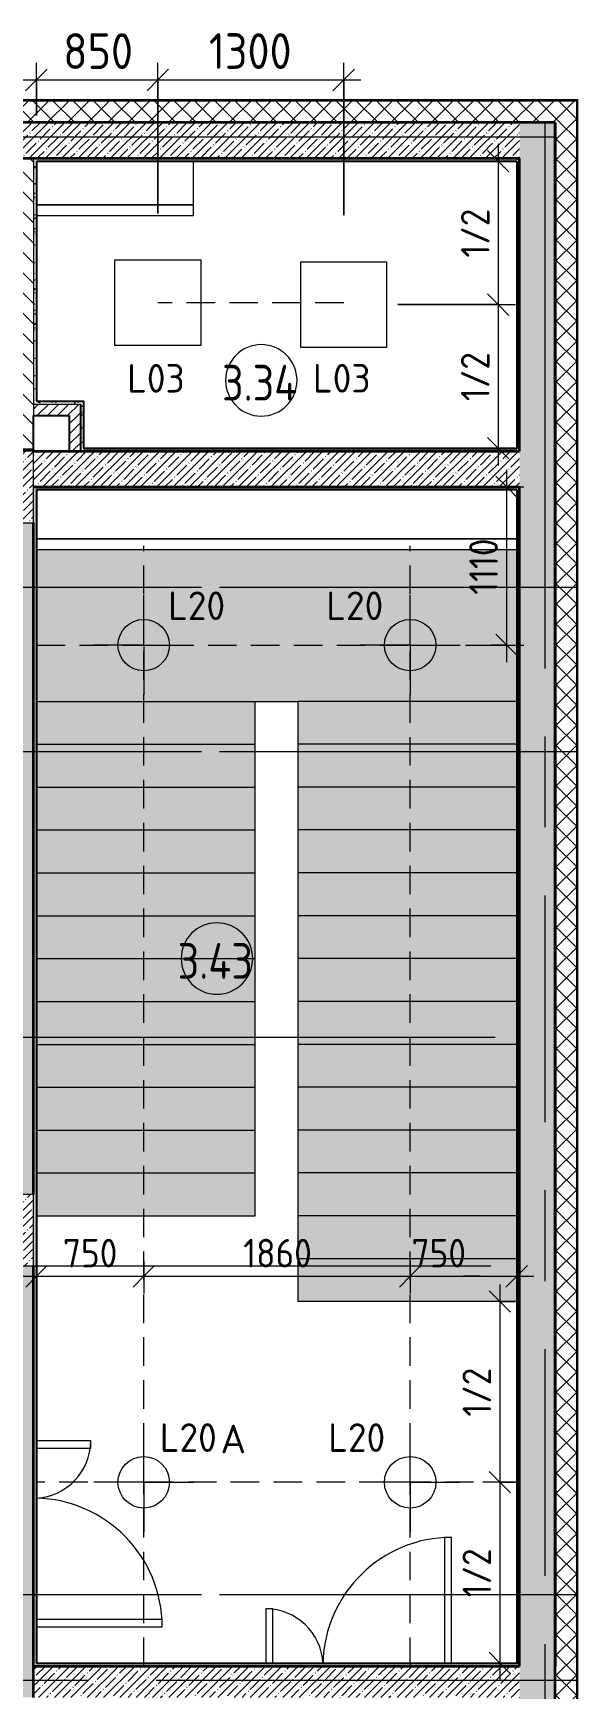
# Model space of a CAD drawing. Header units: millimetres. Extents: x 81682 to 274809, y -8553 to 29000.
# Drawn here: x 121427 to 125238, y 10440 to 22026 of the extents above; entities that cross this region are included whole.
import ezdxf

# ---------------------------------------------------------------- set-up
doc = ezdxf.new("R2010")
doc.units = ezdxf.units.MM
doc.linetypes.add('ADSK_Штрих_ш2 п1', pattern=[300, 200, -100])
doc.linetypes.add('Осевая', pattern=[3175, 635, -476.25, 1587.5, -476.25])
for name, color, linetype, lineweight in [('A-ANNO-DIMS', 7, 'Continuous', 9), ('A-ANNO-DIMS-100', 7, 'Continuous', 9), ('A-AREA-IDEN', 7, 'Continuous', 9), ('A-DETL-1', 7, 'ADSK_Штрих_ш2 п1', 9), ('A-DOOR', 7, 'Continuous', 9), ('A-DOOR-1', 7, 'Continuous', 13), ('A-WALL', 7, 'Continuous', 9), ('E-LITE-EQPM-IDEN', 7, 'Continuous', 9), ('I-WALL', 7, 'Continuous', 9), ('S-COLS', 7, 'Continuous', 9), ('S-STRS-2', 7, 'Continuous', 9), ('Оси', 7, 'Continuous', 9), ('Оси-2', 7, 'Осевая', 9)]:
    doc.layers.add(name, color=color, linetype=linetype, lineweight=lineweight)
for name, color, linetype, lineweight, true_color in [('A-ANNO-NOTE', 1, 'Continuous', 9, 0xff0000), ('A-WALL-2', 254, 'Continuous', 25, 0xbebebe), ('A-WALL-3', 254, 'Continuous', 35, 0xbebebe), ('A-WALL-5', 254, 'Continuous', 13, 0xbebebe), ('A-WALL-6', 7, 'Continuous', 25, 0x3c3c3c), ('A-WALL-FNSH-1', 254, 'Continuous', 9, 0xbebebe), ('A-WALL-FNSH-2', 254, 'Continuous', 13, 0xbebebe), ('A-WALL-FNSH-3', 7, 'Continuous', 13, 0x3c3c3c), ('G-ANNO-TEXT-1', 1, 'Continuous', 9, 0xff0000)]:
    doc.layers.add(name, color=color, linetype=linetype, lineweight=lineweight, true_color=true_color)
doc.layers.add('S-STRS-1', color=7, linetype='Continuous', lineweight=13, transparency=1)
doc.styles.add('GOST Common', font='GOST_Common.ttf', dxfattribs={"height": 200})
doc.styles.add('GOST Common_1', font='GOST_Common.ttf', dxfattribs={"width": 0.9, "height": 250})
doc.styles.add('ISOCPEUR_1', font='isocpeur.ttf', dxfattribs={"width": 0.9, "height": 250})
doc.styles.add('ISOCPEUR_2', font='isocpeur.ttf', dxfattribs={"height": 200})
doc.styles.add('ISOCPEUR_3', font='isocpeur.ttf', dxfattribs={"width": 0.9, "height": 200})
doc.dimstyles.new('ISO-2_0_0_9К_Средний_округл2', dxfattribs={"dimscale": 304.8, "dimtxt": 199.196235, "dimasz": 0.492126, "dimexe": 0.393701, "dimexo": 0, "dimgap": 0, "dimtad": 1, "dimdec": 0, "dimrnd": 10, "dimzin": 0, "dimdsep": 46, "dimtxsty": 'ISOCPEUR_3', "dimblk1": 'OBLIQUE', "dimblk2": 'OBLIQUE', "dimsah": 1, "dimcen": 0.09, "dimdle": 0.393701, "dimazin": 0, "dimtfac": 1, "dimtdec": 4, "dimtix": 1, "dimtmove": 0, "dimatfit": 3, "dimfxl": 1, "dimtvp": 1, "dimtolj": 1, "dimtzin": 0, "dimarcsym": 2})
doc.dimstyles.new('ISO-2_0_0_9К_Средний_округл2_1', dxfattribs={"dimscale": 304.8, "dimtxt": 199.196235, "dimasz": 0.492126, "dimexe": 0.393701, "dimexo": 0, "dimgap": 0, "dimtad": 1, "dimdec": 0, "dimrnd": 10, "dimzin": 0, "dimdsep": 46, "dimtxsty": 'ISOCPEUR_3', "dimblk1": 'OBLIQUE', "dimblk2": 'OBLIQUE', "dimsah": 1, "dimcen": 0.09, "dimdle": 0.393701, "dimazin": 0, "dimtfac": 1, "dimtdec": 4, "dimtix": 1, "dimtmove": 1, "dimatfit": 3, "dimfxl": 1, "dimtvp": 1, "dimtolj": 1, "dimtzin": 0, "dimarcsym": 2})
doc.dimstyles.new('ISO-2_5_0_9К_БОЛЬШОЙ_1', dxfattribs={"dimscale": 304.8, "dimtxt": 248.995294, "dimasz": 0.492126, "dimexe": 0.393701, "dimexo": 0.984252, "dimgap": 0, "dimtad": 1, "dimdec": 0, "dimrnd": 10, "dimzin": 0, "dimdsep": 46, "dimtxsty": 'ISOCPEUR_1', "dimblk1": 'OBLIQUE', "dimblk2": 'OBLIQUE', "dimsah": 1, "dimcen": 0.09, "dimdle": 0.393701, "dimazin": 0, "dimtfac": 1, "dimtdec": 4, "dimtix": 1, "dimtmove": 0, "dimatfit": 3, "dimfxl": 1, "dimtvp": 1, "dimtolj": 1, "dimtzin": 0, "dimarcsym": 2})
pattern_1 = [(45, (0, 0), (-57.024626, 57.024626), []), (45, (57.025, 0), (-57.024626, 57.024626), [100.806, -20.161, 3.353, -16.808])]
pattern_2 = [(45, (0, 0), (-70.71068, 70.71068), []), (135, (0, 0), (-70.71068, -70.71068), [])]
pattern_3 = [(45, (0, 0), (-35.35534, 35.35534), [])]
pattern_4 = [(0, (0, 0), (121.92, 30.48), [10.058, -81.382, 10.058, -81.382, -487.68]), (0, (0, 0), (121.92, 30.48), [-182.88, 10.058, -172.822, 10.058, -81.382, -213.36]), (0, (0, 0), (121.92, 30.48), [-457.2, 10.058, -50.902, 10.058, -142.342]), (120, (45.72, 15.24), (-87.356454, 90.345817), [10.058, -81.382, 10.058, -81.382, -487.68]), (120, (45.72, 15.24), (-87.356454, 90.345817), [-182.88, 10.058, -172.822, 10.058, -81.382, -213.36]), (120, (45.72, 15.24), (-87.356454, 90.345817), [-457.2, 10.058, -50.902, 10.058, -142.342]), (240, (60.96, 76.2), (-34.563546, -120.825817), [10.058, -81.382, 10.058, -81.382, -487.68]), (240, (60.96, 76.2), (-34.563546, -120.825817), [-182.88, 10.058, -172.822, 10.058, -81.382, -213.36]), (240, (60.96, 76.2), (-34.563546, -120.825817), [-457.2, 10.058, -50.902, 10.058, -142.342])]

# ---------------------------------------------------------------- blocks, each defined once
blk = doc.blocks.new('110_Дверь_СКБ_2Ст - Д-5_п_ Из игровой в коридор-32679362-План расстановки осветительного оборудования 3 этажа в осях 23-33')
at = {"layer": 'A-DOOR'}
for centre, radius, start, end in [((662.5, 110), 900, 90, 178.72242), ((-637.5, 110), 400, 2.88328, 90)]:
    blk.add_arc(centre, radius, start, end, dxfattribs=at)
at = {"layer": 'A-DOOR-1'}
for p, q in [((662.5, 1010), (612.5, 1010)), ((612.5, 1010), (612.5, 130)), ((662.5, 130), (662.5, 1010)), ((-637.5, 510), (-637.5, 130)), ((-587.5, 510), (-637.5, 510)), ((-587.5, 130), (-587.5, 510))]:
    blk.add_line(p, q, dxfattribs=at)
blk = doc.blocks.new('110_Дверь_СКБ_2Ст - Д-1_л_Лестничная клетка EIS60 2-32142534-План расстановки осветительного оборудования 3 этажа в осях 23-33')
at = {"layer": 'A-DOOR'}
for centre, radius, start, end in [((662.5, 110), 900, 90, 178.72242), ((-637.5, 110), 400, 2.88328, 90)]:
    blk.add_arc(centre, radius, start, end, dxfattribs=at)
at = {"layer": 'A-DOOR-1'}
for p, q in [((662.5, 1010), (612.5, 1010)), ((612.5, 1010), (612.5, 130)), ((662.5, 130), (662.5, 1010)), ((-637.5, 510), (-637.5, 130)), ((-587.5, 510), (-637.5, 510)), ((-587.5, 130), (-587.5, 510))]:
    blk.add_line(p, q, dxfattribs=at)
blk = doc.blocks.new('BSC_Колонна _Прямоугольная - 500х500-22291386-План расстановки осветительного оборудования 3 этажа в осях 23-33')
at = {"layer": 'S-COLS'}
h = blk.add_hatch(dxfattribs=at)
h.set_pattern_fill('FP_17', color=256, style=0, pattern_type=2)
h.set_pattern_definition([(45, (-121180, -13650), (-57.024626, 57.024626), []), (45, (-121122.975, -13650), (-57.024626, 57.024626), [100.806, -20.161, 3.353, -16.808])])
h.paths.add_polyline_path([(-250, -250), (250, -250), (250, 250), (-250, 250), (-250, -149)])
for p, q in [((250, 250), (-250, 250)), ((-250, 250), (-250, -250)), ((250, -250), (250, 250)), ((-250, -250), (250, -250))]:
    blk.add_line(p, q, dxfattribs=at)
blk = doc.blocks.new('BSC_Колонна _Прямоугольная - 500х500-V26-План расстановки осветительного оборудования 3 этажа в осях 23-33')
at = {"layer": 'S-COLS'}
h = blk.add_hatch(dxfattribs=at)
h.set_pattern_fill('FP_20', color=256, style=0, pattern_type=2)
h.set_pattern_definition([(45, (-121180, -18850), (-57.024626, 57.024626), []), (45, (-121122.975, -18850), (-57.024626, 57.024626), [100.806, -20.161, 3.353, -16.808])])
h.paths.add_polyline_path([(-250, -250), (250, -250), (250, 250), (-250, 250), (-250, -157)])
for p, q in [((250, 250), (-250, 250)), ((-250, 250), (-250, -250)), ((250, -250), (250, 250)), ((-250, -250), (250, -250))]:
    blk.add_line(p, q, dxfattribs=at)
blk = doc.blocks.new('Зашивка приборов отопления41 - Зашивка приборов отопления-33325756-План расстановки осветительного оборудования 3 этажа в осях 23-33')
at = {"layer": 'A-WALL'}
for p, q in [((121311, 18670), (124671, 18670)), ((124671, 18670), (121311, 18670)), ((121311, 18595), (124671, 18595))]:
    blk.add_line(p, q, dxfattribs=at)
blk = doc.blocks.new('Зашивка приборов отопления43 - Зашивка приборов отопления-33398518-План расстановки осветительного оборудования 3 этажа в осях 23-33')
at = {"layer": 'A-WALL'}
for p, q in [((122391, 18670), (122391, 18975)), ((121291, 18670), (122391, 18670)), ((122389, 18670), (121291, 18670)), ((122389, 18595), (122389, 18670)), ((121291, 18595), (122389, 18595))]:
    blk.add_line(p, q, dxfattribs=at)
blk = doc.blocks.new('Марка_Помещения - Номер-25198446-План расстановки осветительного оборудования 3 этажа в осях 23-33')
at = {"layer": 'A-AREA-IDEN'}
for start, end in [(360, 180), (180, 360)]:
    blk.add_arc((0, 0), 2.5, start, end, dxfattribs=at)
blk = doc.blocks.new('DIMBLOCK81-План расстановки осветительного оборудования 3 этажа в осях 23-33')
at = {"layer": 'A-ANNO-DIMS-100'}
for p, q in [((121450, 21450), (121450, 21818)), ((122300, 20764), (122300, 21818)), ((121330, 21698), (122300, 21698)), ((121450, 21698), (121450, 21450)), ((122300, 21698), (122300, 20764))]:
    blk.add_line(p, q, dxfattribs=at)
at = {"layer": 'A-ANNO-DIMS-100', "lineweight": 20}
for p, q in [((121450, 21698), (121375, 21623)), ((121450, 21698), (121525, 21773)), ((122300, 21698), (122225, 21623)), ((122300, 21698), (122375, 21773))]:
    blk.add_line(p, q, dxfattribs=at)
at = {"layer": 'A-ANNO-DIMS-100', "color": 0, "insert": (121638, 22025), "char_height": 250, "width": 568.86, "attachment_point": 1, "line_spacing_factor": 1.149209, "style": 'ISOCPEUR_1'}
blk.add_mtext('850', dxfattribs=at)
blk = doc.blocks.new('_Oblique')
at = {"color": 0, "linetype": 'ByBlock', "lineweight": -2}
blk.add_line((-0.5, -0.5), (0.5, 0.5), dxfattribs=at)
blk = doc.blocks.new('DIMBLOCK82-План расстановки осветительного оборудования 3 этажа в осях 23-33')
at = {"layer": 'A-ANNO-DIMS-100'}
for p, q in [((122300, 20764), (122300, 21818)), ((123600, 20751), (123600, 21818)), ((122300, 21698), (123720, 21698)), ((122300, 21698), (122300, 20764)), ((123600, 21698), (123600, 20751))]:
    blk.add_line(p, q, dxfattribs=at)
at = {"layer": 'A-ANNO-DIMS-100', "lineweight": 20}
for p, q in [((122300, 21698), (122225, 21623)), ((122300, 21698), (122375, 21773)), ((123600, 21698), (123525, 21623)), ((123600, 21698), (123675, 21773))]:
    blk.add_line(p, q, dxfattribs=at)
at = {"layer": 'A-ANNO-DIMS-100', "color": 0, "insert": (122656, 22025), "char_height": 250, "width": 706.76, "attachment_point": 1, "line_spacing_factor": 1.149209, "style": 'ISOCPEUR_1'}
blk.add_mtext('1300', dxfattribs=at)
blk = doc.blocks.new('DIMBLOCK153-План расстановки осветительного оборудования 3 этажа в осях 23-33')
at = {"layer": 'A-ANNO-DIMS-100', "lineweight": 20}
for p, q in [((124692, 13150), (124617, 13225)), ((124692, 13150), (124767, 13075)), ((124692, 11886), (124617, 11961)), ((124692, 11886), (124767, 11811))]:
    blk.add_line(p, q, dxfattribs=at)
at = {"layer": 'A-ANNO-DIMS-100'}
for p, q in [((124692, 13270), (124692, 11886)), ((124798, 13150), (124572, 13150)), ((124692, 13150), (124798, 13150)), ((124798, 11886), (124572, 11886)), ((124692, 11886), (124798, 11886))]:
    blk.add_line(p, q, dxfattribs=at)
at = {"layer": 'A-ANNO-DIMS-100', "color": 0, "insert": (124431, 12345), "char_height": 200, "width": 413.72, "attachment_point": 1, "rotation": 90, "line_spacing_factor": 1.149209, "style": 'ISOCPEUR_3'}
blk.add_mtext('1/2', dxfattribs=at)
blk = doc.blocks.new('DIMBLOCK154-План расстановки осветительного оборудования 3 этажа в осях 23-33')
at = {"layer": 'A-ANNO-DIMS-100', "lineweight": 20}
for p, q in [((124692, 11886), (124617, 11961)), ((124692, 11886), (124767, 11811)), ((124692, 10621), (124617, 10696)), ((124692, 10621), (124767, 10546))]:
    blk.add_line(p, q, dxfattribs=at)
at = {"layer": 'A-ANNO-DIMS-100'}
for p, q in [((124798, 11886), (124572, 11886)), ((124692, 11886), (124692, 10501)), ((124692, 11886), (124798, 11886)), ((124798, 10621), (124572, 10621)), ((124692, 10621), (124798, 10621))]:
    blk.add_line(p, q, dxfattribs=at)
at = {"layer": 'A-ANNO-DIMS-100', "color": 0, "insert": (124431, 11081), "char_height": 200, "width": 413.72, "attachment_point": 1, "rotation": 90, "line_spacing_factor": 1.149209, "style": 'ISOCPEUR_3'}
blk.add_mtext('1/2', dxfattribs=at)
blk = doc.blocks.new('DIMBLOCK155-План расстановки осветительного оборудования 3 этажа в осях 23-33')
at = {"layer": 'A-ANNO-DIMS-100'}
for p, q in [((121331, 13327), (122201, 13327)), ((121451, 13433), (121451, 13207)), ((121451, 13327), (121451, 13433)), ((122201, 13433), (122201, 13207)), ((122201, 13327), (122201, 13433))]:
    blk.add_line(p, q, dxfattribs=at)
at = {"layer": 'A-ANNO-DIMS-100', "lineweight": 20}
for p, q in [((121451, 13327), (121376, 13252)), ((121451, 13327), (121526, 13402)), ((122201, 13327), (122126, 13252)), ((122201, 13327), (122276, 13402))]:
    blk.add_line(p, q, dxfattribs=at)
at = {"layer": 'A-ANNO-DIMS-100', "color": 0, "insert": (121636, 13589), "char_height": 200, "width": 455.09, "attachment_point": 1, "line_spacing_factor": 1.149209, "style": 'ISOCPEUR_3'}
blk.add_mtext('750', dxfattribs=at)
blk = doc.blocks.new('DIMBLOCK156-План расстановки осветительного оборудования 3 этажа в осях 23-33')
at = {"layer": 'A-ANNO-DIMS-100', "lineweight": 20}
for p, q in [((122201, 13327), (122126, 13252)), ((122201, 13327), (122276, 13402)), ((124065, 13327), (123990, 13252)), ((124065, 13327), (124140, 13402))]:
    blk.add_line(p, q, dxfattribs=at)
at = {"layer": 'A-ANNO-DIMS-100'}
for p, q in [((122201, 13433), (122201, 13207)), ((122201, 13327), (122201, 13433)), ((122201, 13327), (124065, 13327)), ((124065, 13433), (124065, 13207)), ((124065, 13327), (124065, 13433))]:
    blk.add_line(p, q, dxfattribs=at)
at = {"layer": 'A-ANNO-DIMS-100', "color": 0, "insert": (122897, 13589), "char_height": 200, "width": 565.41, "attachment_point": 1, "line_spacing_factor": 1.149209, "style": 'ISOCPEUR_3'}
blk.add_mtext('1860', dxfattribs=at)
blk = doc.blocks.new('DIMBLOCK157-План расстановки осветительного оборудования 3 этажа в осях 23-33')
at = {"layer": 'A-ANNO-DIMS-100', "lineweight": 20}
for p, q in [((124065, 13327), (123990, 13252)), ((124065, 13327), (124140, 13402)), ((124810, 13327), (124735, 13252)), ((124810, 13327), (124885, 13402))]:
    blk.add_line(p, q, dxfattribs=at)
at = {"layer": 'A-ANNO-DIMS-100'}
for p, q in [((124065, 13433), (124065, 13207)), ((124065, 13327), (124065, 13433)), ((124065, 13327), (124930, 13327)), ((124075, 13327), (124554, 13327)), ((124554, 13327), (124438, 13327)), ((124810, 13433), (124810, 13207)), ((124810, 13327), (124810, 13433))]:
    blk.add_line(p, q, dxfattribs=at)
at = {"layer": 'A-ANNO-DIMS-100', "color": 0, "insert": (124075, 13589), "char_height": 200, "width": 455.09, "attachment_point": 1, "line_spacing_factor": 1.149209, "style": 'ISOCPEUR_3'}
blk.add_mtext('750', dxfattribs=at)
blk = doc.blocks.new('DIMBLOCK158-План расстановки осветительного оборудования 3 этажа в осях 23-33')
at = {"layer": 'A-ANNO-DIMS-100', "lineweight": 20}
for p, q in [((124740, 18850), (124665, 18925)), ((124740, 18850), (124815, 18775)), ((124740, 17744), (124665, 17819)), ((124740, 17744), (124815, 17669))]:
    blk.add_line(p, q, dxfattribs=at)
at = {"layer": 'A-ANNO-DIMS-100'}
for p, q in [((124740, 17624), (124740, 18970)), ((124634, 18850), (124860, 18850)), ((124740, 18850), (124634, 18850)), ((124634, 17744), (124860, 17744)), ((124740, 17744), (124634, 17744))]:
    blk.add_line(p, q, dxfattribs=at)
at = {"layer": 'A-ANNO-DIMS-100', "color": 0, "insert": (124478, 18096), "char_height": 200, "width": 482.67, "attachment_point": 1, "rotation": 90, "line_spacing_factor": 1.149209, "style": 'ISOCPEUR_3'}
blk.add_mtext('1110', dxfattribs=at)
blk = doc.blocks.new('DIMBLOCK159-План расстановки осветительного оборудования 3 этажа в осях 23-33')
at = {"layer": 'A-ANNO-DIMS-100', "lineweight": 20}
for p, q in [((124681, 21130), (124606, 21205)), ((124681, 21130), (124756, 21055)), ((124681, 20126), (124606, 20201)), ((124681, 20126), (124756, 20051))]:
    blk.add_line(p, q, dxfattribs=at)
at = {"layer": 'A-ANNO-DIMS-100'}
for p, q in [((124681, 21250), (124681, 20126)), ((124788, 21130), (124561, 21130)), ((124681, 21130), (124788, 21130)), ((123978, 20126), (124801, 20126)), ((124681, 20126), (123978, 20126))]:
    blk.add_line(p, q, dxfattribs=at)
at = {"layer": 'A-ANNO-DIMS-100', "color": 0, "insert": (124420, 20455), "char_height": 200, "width": 413.72, "attachment_point": 1, "rotation": 90, "line_spacing_factor": 1.149209, "style": 'ISOCPEUR_3'}
blk.add_mtext('1/2', dxfattribs=at)
blk = doc.blocks.new('DIMBLOCK160-План расстановки осветительного оборудования 3 этажа в осях 23-33')
at = {"layer": 'A-ANNO-DIMS-100', "lineweight": 20}
for p, q in [((124681, 20126), (124606, 20201)), ((124681, 20126), (124756, 20051)), ((124681, 19121), (124606, 19196)), ((124681, 19121), (124756, 19046))]:
    blk.add_line(p, q, dxfattribs=at)
at = {"layer": 'A-ANNO-DIMS-100'}
for p, q in [((123978, 20126), (124801, 20126)), ((124681, 20126), (123978, 20126)), ((124681, 20126), (124681, 19001)), ((124788, 19121), (124561, 19121)), ((124681, 19121), (124788, 19121))]:
    blk.add_line(p, q, dxfattribs=at)
at = {"layer": 'A-ANNO-DIMS-100', "color": 0, "insert": (124420, 19451), "char_height": 200, "width": 413.72, "attachment_point": 1, "rotation": 90, "line_spacing_factor": 1.149209, "style": 'ISOCPEUR_3'}
blk.add_mtext('1/2', dxfattribs=at)

msp = doc.modelspace()

# ---------------------------------------------------------------- hatches: boundary and pattern name
at = {"layer": 'A-WALL'}
h = msp.add_hatch(dxfattribs=at)
h.set_pattern_fill('FP_1', color=256, style=0, pattern_type=2)
h.set_pattern_definition(pattern_2)
h.paths.add_polyline_path([(125230, 21400), (125230, 21550), (96610, 21550), (96610, 21400), (125080, 21400)])
h.paths.add_polyline_path([(93290, 21400), (93310, 21400), (93310, 21550), (93290, 21550)])
h = msp.add_hatch(dxfattribs=at)
h.set_pattern_fill('FP_1', color=256, style=0, pattern_type=2)
h.set_pattern_definition(pattern_2)
h.paths.add_polyline_path([(125080, -250), (125230, -250), (125230, 21400), (125080, 21400), (125080, -100)])
at = {"layer": 'I-WALL'}
h = msp.add_hatch(dxfattribs=at)
h.set_pattern_fill('FP_3', color=256, style=0, pattern_type=2)
h.set_pattern_definition(pattern_1)
h.paths.add_polyline_path([(124830, 21150), (124830, 21400), (121040, 21400), (121040, 21150), (124810, 21150)])
h = msp.add_hatch(dxfattribs=at)
h.set_pattern_fill('FP_3', color=256, style=0, pattern_type=2)
h.set_pattern_definition(pattern_1)
h.paths.add_polyline_path([(124830, 10360), (125080, 10360), (125080, 21400), (124830, 21400), (124830, 10380)])
h = msp.add_hatch(dxfattribs=at)
h.set_pattern_fill('FP_2', color=256, style=0, pattern_type=2)
h.set_pattern_definition([(135, (0, 0), (-70.71068, -70.71068), [])])
h.paths.add_polyline_path([(121230, 19100), (121430, 19100), (121430, 21150), (121230, 21150), (121230, 19120)])
h = msp.add_hatch(dxfattribs=at)
h.set_pattern_fill('FP_21', color=256, style=0, pattern_type=2)
h.set_pattern_definition(pattern_4)
h.paths.add_polyline_path([(121436.9, 19430), (121450, 19430), (121450, 21150), (121430, 21150), (121430, 19430)])
h = msp.add_hatch(dxfattribs=at)
h.set_pattern_fill('FP_21', color=256, style=0, pattern_type=2)
h.set_pattern_definition(pattern_4)
h.paths.add_polyline_path([(121450, 21130), (124810, 21130), (124810, 21150), (121450, 21150)])
h = msp.add_hatch(dxfattribs=at)
h.set_pattern_fill('FP_21', color=256, style=0, pattern_type=2)
h.set_pattern_definition(pattern_4)
h.paths.add_polyline_path([(124810, 19120), (124830, 19120), (124830, 21150), (124810, 21150), (124810, 19121)])
h = msp.add_hatch(dxfattribs=at)
h.set_pattern_fill('FP_4', color=256, style=0, pattern_type=2)
h.set_pattern_definition(pattern_3)
h.paths.add_polyline_path([(121436.9, 19350), (121760, 19350), (121760, 19430), (121430, 19430), (121430, 19350)])
h = msp.add_hatch(dxfattribs=at)
h.set_pattern_fill('FP_21', color=256, style=0, pattern_type=2)
h.set_pattern_definition(pattern_4)
h.paths.add_polyline_path([(121760, 19430), (121780, 19430), (121780, 19450), (121450, 19450), (121450, 19430)])
h = msp.add_hatch(dxfattribs=at)
h.set_pattern_fill('FP_4', color=256, style=0, pattern_type=2)
h.set_pattern_definition(pattern_3)
h.paths.add_polyline_path([(121760, 19100), (121760, 19350), (121680, 19350), (121680, 19100)])
h = msp.add_hatch(dxfattribs=at)
h.set_pattern_fill('FP_21', color=256, style=0, pattern_type=2)
h.set_pattern_definition(pattern_4)
h.paths.add_polyline_path([(121780, 19100), (121780, 19430), (121760, 19430), (121760, 19100)])
h = msp.add_hatch(dxfattribs=at)
h.set_pattern_fill('FP_21', color=256, style=0, pattern_type=2)
h.set_pattern_definition(pattern_4)
h.paths.add_polyline_path([(122708.8, 19100), (124830, 19100), (124830, 19120), (121780, 19120), (121780, 19100)])
h = msp.add_hatch(dxfattribs=at)
h.set_pattern_fill('FP_3', color=256, style=0, pattern_type=2)
h.set_pattern_definition(pattern_1)
h.paths.add_polyline_path([(121430, 10380), (121430, 13400), (121210, 13400), (121210, 10380)])
h.paths.add_polyline_path([(121210, 13900), (121430, 13900), (121430, 18600), (121210, 18600), (121210, 13920)])
h.paths.add_polyline_path([(121210, 19100), (121430, 19100), (121430, 19110), (121210, 19110)])
h = msp.add_hatch(dxfattribs=at)
h.set_pattern_fill('FP_3', color=256, style=0, pattern_type=2)
h.set_pattern_definition(pattern_1)
h.paths.add_polyline_path([(121430, 18850), (124830, 18850), (124830, 19100), (121430, 19100)])
h = msp.add_hatch(dxfattribs=at)
h.set_pattern_fill('FP_21', color=256, style=0, pattern_type=2)
h.set_pattern_definition(pattern_4)
h.paths.add_polyline_path([(124810, 18830), (124830, 18830), (124830, 18850), (121430, 18850), (121430, 18830), (124809, 18830)])
h = msp.add_hatch(dxfattribs=at)
h.set_pattern_fill('FP_21', color=256, style=0, pattern_type=2)
h.set_pattern_definition(pattern_4)
h.paths.add_polyline_path([(121450, 10600), (121450, 18830), (121430, 18830), (121430, 10600), (121436.9, 10600)])
h = msp.add_hatch(dxfattribs=at)
h.set_pattern_fill('FP_21', color=256, style=0, pattern_type=2)
h.set_pattern_definition(pattern_4)
h.paths.add_polyline_path([(124830, 10620), (124830, 18830), (124810, 18830), (124810, 10620)])
h = msp.add_hatch(dxfattribs=at)
h.set_pattern_fill('FP_3', color=256, style=0, pattern_type=2)
h.set_pattern_definition(pattern_1)
h.paths.add_polyline_path([(123980.7, 10380), (124830, 10380), (124830, 10600), (121430, 10600), (121430, 10380), (122708.8, 10380)])
h = msp.add_hatch(dxfattribs=at)
h.set_pattern_fill('FP_21', color=256, style=0, pattern_type=2)
h.set_pattern_definition(pattern_4)
h.paths.add_polyline_path([(123980.7, 10600), (124830, 10600), (124830, 10620), (121450, 10620), (121451, 10600), (122708.8, 10600)])
at = {"layer": 'S-STRS-1'}
for points in [[(122708.8, 17350), (124810, 17350), (124810, 18412.5), (121450, 18412.5), (121450, 17350)], [(122980, 17050), (122980, 17350), (121450, 17350), (121450, 17050), (122970, 17050)], [(124810, 17050), (124810, 17350), (123280, 17350), (123280, 17050)], [(121450, 16750), (122980, 16750), (122980, 17050), (121450, 17050), (121450, 16962.2)], [(124810, 16750), (124810, 17050), (123280, 17050), (123280, 16750)], [(122980, 16450), (122980, 16750), (121450, 16750), (121450, 16450), (122708.8, 16450)], [(124810, 16450), (124810, 16750), (123280, 16750), (123280, 16450)], [(122980, 16150), (122980, 16450), (121450, 16450), (121450, 16150), (122708.8, 16150)], [(124810, 16150), (124810, 16450), (123280, 16450), (123280, 16150)], [(122980, 15850), (122980, 16150), (121450, 16150), (121450, 15850), (122708.8, 15850)], [(124810, 15850), (124810, 16150), (123280, 16150), (123280, 15850)], [(121450, 15550), (122980, 15550), (122980, 15850), (121450, 15850)], [(124810, 15550), (124810, 15850), (123280, 15850), (123280, 15550)], [(122980, 15250), (122980, 15550), (121450, 15550), (121450, 15250), (122708.8, 15250)], [(124810, 15250), (124810, 15550), (123280, 15550), (123280, 15250)], [(122980, 14950), (122980, 15250), (121450, 15250), (121450, 14950), (122708.8, 14950)], [(124810, 14950), (124810, 15250), (123280, 15250), (123280, 14950)], [(122980, 14650), (122980, 14950), (121450, 14950), (121450, 14650), (122708.8, 14650)], [(124810, 14650), (124810, 14950), (123280, 14950), (123280, 14650)], [(121450, 14350), (122980, 14350), (122980, 14650), (121450, 14650)], [(124810, 14350), (124810, 14650), (123280, 14650), (123280, 14350)], [(122980, 14050), (122980, 14350), (121450, 14350), (121450, 14050), (122708.8, 14050)], [(124810, 14050), (124810, 14350), (123280, 14350), (123280, 14050)], [(122980, 13750), (122980, 14050), (121450, 14050), (121450, 13750), (122708.8, 13750)], [(124810, 13750), (124810, 14050), (123280, 14050), (123280, 13750)], [(124810, 13450), (124810, 13750), (123280, 13750), (123280, 13450)], [(124810, 13150), (124810, 13450), (123280, 13450), (123280, 13150)]]:
    msp.add_hatch(color=256, dxfattribs=at).paths.add_polyline_path(points)

# ---------------------------------------------------------------- linework, layer by layer
at = {"layer": 'A-ANNO-NOTE'}
for p, q in [((122000, 20438.9), (122600, 20438.9)), ((122000, 19838.9), (122000, 20438.9)), ((122600, 20438.9), (122600, 19838.9)), ((123300, 20425.5), (123900, 20425.5)), ((123300, 19825.5), (123300, 20425.5)), ((123900, 20425.5), (123900, 19825.5)), ((122600, 19838.9), (122000, 19838.9)), ((123900, 19825.5), (123300, 19825.5)), ((122201, 17743.7), (122201, 18092.7)), ((124065, 17743.7), (124065, 18092.7)), ((122201, 17743.7), (121852.1, 17743.7)), ((122201, 17743.7), (122201, 17394.8)), ((122201, 17743.7), (122549.9, 17743.7)), ((124065, 17743.7), (123716.1, 17743.7)), ((124065, 17743.7), (124065, 17394.8)), ((124065, 17743.7), (124413.9, 17743.7)), ((122201, 11885.5), (122201, 12234.4)), ((124065, 11885.5), (124065, 12234.4)), ((122201, 11885.5), (121852.1, 11885.5)), ((122201, 11885.5), (122201, 11536.6)), ((122201, 11885.5), (122549.9, 11885.5)), ((124065, 11885.5), (123716.1, 11885.5)), ((124065, 11885.5), (124065, 11536.6)), ((124065, 11885.5), (124413.9, 11885.5))]:
    msp.add_line(p, q, dxfattribs=at)
for centre in [(122201, 17743.7), (124065, 17743.7), (122201, 11885.5), (124065, 11885.5)]:
    msp.add_circle(centre, 180, dxfattribs=at)
at = {"layer": 'A-DETL-1'}
for p, q in [((123600, 20138.9), (122300, 20138.9)), ((122201, 10600), (122201, 18437.5)), ((124065, 10600), (124065, 18437.5)), ((121451, 17743.7), (124809, 17743.7)), ((124809, 11885.5), (121450, 11885.5))]:
    msp.add_line(p, q, dxfattribs=at)
at = {"layer": 'A-WALL'}
for p, q in [((125230, 21550), (96610, 21550)), ((125230, -250), (125230, 21550)), ((121430, 21150), (121430, 19350)), ((121430, 19430), (121760, 19430)), ((121451, 18829), (121450, 18829)), ((124809, 18829), (124809, 18830)), ((121451, 10620), (121451, 10621)), ((124809, 10620), (124809, 10621))]:
    msp.add_line(p, q, dxfattribs=at)
at = {"layer": 'A-WALL-2'}
for p, q in [((121450, 21129), (121450, 21130)), ((121450, 21130), (124810, 21130)), ((124810, 21130), (124810, 19120)), ((121430, 19110), (121430, 19350)), ((121430, 19350), (121680, 19350)), ((121451, 19450), (121450, 19450)), ((121680, 19350), (121680, 19100)), ((121760, 19100), (121760, 19430)), ((121781, 19120), (121780, 19120)), ((121450, 18829), (121450, 18830)), ((124809, 18830), (124810, 18830)), ((124810, 18830), (124810, 10620)), ((121451, 10620), (121450, 10620))]:
    msp.add_line(p, q, dxfattribs=at)
at = {"layer": 'A-WALL-3'}
for p, q in [((125080, 21400), (120850, 21400)), ((125080, 21400), (125080, 10600)), ((125080, -100), (125080, 21400)), ((120850, 21150), (124830, 21150)), ((124830, 19100), (124830, 21150)), ((121430, 19110), (121210, 19110)), ((121430, 19100), (121430, 19110)), ((121430, 19100), (124830, 19100)), ((121430, 18850), (124830, 18850)), ((124830, 10600), (124830, 18850)), ((121430, 13900), (121430, 18600)), ((121430, 10380), (121430, 13400)), ((121430, 10600), (124830, 10600))]:
    msp.add_line(p, q, dxfattribs=at)
at = {"layer": 'A-WALL-5'}
for p, q in [((125080, 21400), (125080, 21400)), ((125080, 10600), (125080, -100))]:
    msp.add_line(p, q, dxfattribs=at)
at = {"layer": 'A-WALL-6'}
for p, q in [((121450, 21129), (121450, 19450)), ((121451, 19450), (121780, 19450)), ((121780, 19450), (121780, 19120)), ((121781, 19120), (124810, 19120)), ((124809, 18830), (121450, 18830)), ((121450, 18829), (121450, 10620)), ((121451, 10620), (124830, 10620))]:
    msp.add_line(p, q, dxfattribs=at)
at = {"layer": 'A-WALL-FNSH-1'}
for p, q in [((125238, 21558), (96610, 21558)), ((125238, -258), (125238, 21558))]:
    msp.add_line(p, q, dxfattribs=at)
at = {"layer": 'A-WALL-FNSH-2'}
for p, q in [((125233, 21553), (96610, 21553)), ((125233, -253), (125233, 21553))]:
    msp.add_line(p, q, dxfattribs=at)
at = {"layer": 'A-WALL-FNSH-3'}
for p, q in [((121451, 21129), (124809, 21129)), ((121451, 19451), (121451, 21129)), ((124809, 21129), (124809, 19121)), ((121781, 19451), (121451, 19451)), ((121781, 19121), (121781, 19451)), ((124809, 19121), (121781, 19121)), ((121451, 18829), (124809, 18829)), ((121451, 10621), (121451, 18829)), ((124809, 18829), (124809, 10621)), ((124809, 10621), (121451, 10621))]:
    msp.add_line(p, q, dxfattribs=at)
at = {"layer": 'I-WALL'}
for p, q in [((121450, 13820), (121451, 13820)), ((124809, 13150.9), (124810, 13150.9)), ((121450, 12225), (121451, 12225)), ((121451, 10825), (121450, 10825)), ((123005, 10620), (123005, 10621)), ((124405, 10621), (124405, 10620)), ((124804.5, 10620), (124804.5, 10621))]:
    msp.add_line(p, q, dxfattribs=at)
at = {"layer": 'S-STRS-2'}
for p, q in [((121450, 17350), (122980, 17350)), ((121450, 17350), (122980, 17350)), ((122980, 17350), (123280, 17350)), ((122980, 17050), (122980, 17350)), ((124810, 17350), (123280, 17350)), ((123280, 17350), (123280, 17050)), ((124810, 17350), (123280, 17350)), ((121450, 17050), (122980, 17050)), ((121450, 17050), (122980, 17050)), ((122980, 16750), (122980, 17050)), ((123280, 17050), (123280, 16750)), ((124810, 17050), (123280, 17050)), ((124810, 17050), (123280, 17050)), ((121450, 16750), (122980, 16750)), ((121450, 16750), (122980, 16750)), ((122980, 16450), (122980, 16750)), ((123280, 16750), (123280, 16450)), ((124810, 16750), (123280, 16750)), ((124810, 16750), (123280, 16750)), ((121450, 16450), (122980, 16450)), ((121450, 16450), (122980, 16450)), ((122980, 16150), (122980, 16450)), ((123280, 16450), (123280, 16150)), ((124810, 16450), (123280, 16450)), ((124810, 16450), (123280, 16450)), ((121450, 16150), (122980, 16150)), ((121450, 16150), (122980, 16150)), ((122980, 15850), (122980, 16150)), ((123280, 16150), (123280, 15850)), ((124810, 16150), (123280, 16150)), ((124810, 16150), (123280, 16150)), ((121450, 15850), (122980, 15850)), ((121450, 15850), (122980, 15850)), ((122980, 15550), (122980, 15850)), ((123280, 15850), (123280, 15550)), ((124810, 15850), (123280, 15850)), ((124810, 15850), (123280, 15850)), ((121450, 15550), (122980, 15550)), ((121450, 15550), (122980, 15550)), ((122980, 15250), (122980, 15550)), ((123280, 15550), (123280, 15250)), ((124810, 15550), (123280, 15550)), ((124810, 15550), (123280, 15550)), ((121450, 15250), (122980, 15250)), ((121450, 15250), (122980, 15250)), ((122980, 14950), (122980, 15250)), ((123280, 15250), (123280, 14950)), ((124810, 15250), (123280, 15250)), ((124810, 15250), (123280, 15250)), ((121450, 14950), (122980, 14950)), ((121450, 14950), (122980, 14950)), ((122980, 14650), (122980, 14950)), ((123280, 14950), (123280, 14650)), ((124810, 14950), (123280, 14950)), ((124810, 14950), (123280, 14950)), ((121450, 14650), (122980, 14650)), ((121450, 14650), (122980, 14650)), ((122980, 14350), (122980, 14650)), ((123280, 14650), (123280, 14350)), ((124810, 14650), (123280, 14650)), ((124810, 14650), (123280, 14650)), ((121450, 14350), (122980, 14350)), ((121450, 14350), (122980, 14350)), ((122980, 14050), (122980, 14350)), ((123280, 14350), (123280, 14050)), ((124810, 14350), (123280, 14350)), ((124810, 14350), (123280, 14350)), ((121450, 14050), (122980, 14050)), ((121450, 14050), (122980, 14050)), ((122980, 13750), (122980, 14050)), ((123280, 14050), (123280, 13750)), ((124810, 14050), (123280, 14050)), ((124810, 14050), (123280, 14050)), ((121450, 13750), (122980, 13750)), ((121450, 13750), (122980, 13750)), ((123280, 13750), (123280, 13450)), ((124810, 13750), (123280, 13750)), ((124810, 13750), (123280, 13750)), ((123280, 13450), (123280, 13150)), ((124810, 13450), (123280, 13450)), ((124810, 13450), (123280, 13450)), ((124810, 13150), (123280, 13150))]:
    msp.add_line(p, q, dxfattribs=at)
at = {"layer": 'Оси'}
for p, q in [((125010, 18900), (125010, 21400)), ((122580, 21300), (125080, 21300)), ((122730, 18150), (125230, 18150)), ((122730, 17000), (125230, 17000)), ((122160, 15000), (124660, 15000)), ((122130, 13400), (124630, 13400)), ((122730, 11100), (125230, 11100)), ((122730, 10500), (125230, 10500))]:
    msp.add_line(p, q, dxfattribs=at)
at = {"layer": 'Оси-2'}
for p, q in [((84981.8, 21300), (122580, 21300)), ((125010, 593.7), (125010, 18900)), ((84981.8, 18150), (122730, 18150)), ((84981.8, 17000), (122730, 17000)), ((84981.8, 15000), (122160, 15000)), ((84981.8, 13400), (122130, 13400)), ((84981.8, 11100), (122730, 11100)), ((86251.8, 10500), (122730, 10500))]:
    msp.add_line(p, q, dxfattribs=at)

# ---------------------------------------------------------------- block references
at = {"layer": 'A-AREA-IDEN', "xscale": 99.99999999999993, "yscale": 99.99999999999993, "zscale": 99.99999999999993}
for p in [(123023.5, 19595.9), (122713.1, 15550.2)]:
    msp.add_blockref('Марка_Помещения - Номер-25198446-План расстановки осветительного оборудования 3 этажа в осях 23-33', p, dxfattribs=at)
at = {"layer": 'A-DOOR', "rotation": 269.9999999999998}
msp.add_blockref('110_Дверь_СКБ_2Ст - Д-1_л_Лестничная клетка EIS60 2-32142534-План расстановки осветительного оборудования 3 этажа в осях 23-33', (121320, 11537.5), dxfattribs=at)
at = {"layer": 'A-DOOR'}
msp.add_blockref('110_Дверь_СКБ_2Ст - Д-5_п_ Из игровой в коридор-32679362-План расстановки осветительного оборудования 3 этажа в осях 23-33', (123692.5, 10490), dxfattribs=at)
at = {"layer": 'A-WALL'}
for name, p in [('Зашивка приборов отопления43 - Зашивка приборов отопления-33398518-План расстановки осветительного оборудования 3 этажа в осях 23-33', (159.2, 2155.4)), ('Зашивка приборов отопления41 - Зашивка приборов отопления-33325756-План расстановки осветительного оборудования 3 этажа в осях 23-33', (139.2, -182.1))]:
    msp.add_blockref(name, p, dxfattribs=at)
at = {"layer": 'S-COLS'}
for name, p in [('BSC_Колонна _Прямоугольная - 500х500-V26-План расстановки осветительного оборудования 3 этажа в осях 23-33', (121180, 18850)), ('BSC_Колонна _Прямоугольная - 500х500-22291386-План расстановки осветительного оборудования 3 этажа в осях 23-33', (121180, 13650))]:
    msp.add_blockref(name, p, dxfattribs=at)

# ---------------------------------------------------------------- texts
at = {"layer": 'A-AREA-IDEN', "char_height": 250, "width": 685.443, "attachment_point": 1, "style": 'GOST Common_1'}
for s, insert in [('3.34', (122748.7, 19704.4)), ('3.43', (122438.4, 15658.8))]:
    msp.add_mtext(s, dxfattribs=dict(at, insert=insert))
at = {"layer": 'E-LITE-EQPM-IDEN', "char_height": 200, "attachment_point": 1, "style": 'GOST Common'}
for s, insert, width in [('L03', (122085.4, 19710.3), 521.097), ('L03', (123385.4, 19710.8), 521.097), ('L20', (122372.3, 18118.9), 529.114), ('L20', (123478.4, 18118.9), 529.114), ('L20', (122313.8, 12298.2), 529.114), ('L20', (123492.1, 12298.2), 529.114)]:
    msp.add_mtext(s, dxfattribs=dict(at, insert=insert, width=width))
at = {"layer": 'G-ANNO-TEXT-1', "insert": (122737.5, 12288.1), "char_height": 200, "width": 224.472, "attachment_point": 1, "style": 'ISOCPEUR_2'}
msp.add_mtext('\\fISOCPEUR|b0|i0|c204|p34|;А', dxfattribs=at)

# ---------------------------------------------------------------- dimensions: what is measured, and where the dimension line sits
at = {"layer": 'A-ANNO-DIMS'}
for base, p1, p2, dimstyle, override, picture, middle in [((122300, 21698.4), (121450, 21150), (122300, 20464.3), 'ISO-2_5_0_9К_БОЛЬШОЙ_1', {"dimpost": '<>', "dimfxl": 1092.086488}, 'DIMBLOCK81-План расстановки осветительного оборудования 3 этажа в осях 23-33', (121875, 21823.4)), ((123600, 21698.4), (122300, 20464.3), (123600, 20450.9), 'ISO-2_5_0_9К_БОЛЬШОЙ_1', {"dimpost": '<>', "dimfxl": 1300.069483}, 'DIMBLOCK82-План расстановки осветительного оборудования 3 этажа в осях 23-33', (122950, 21823.4)), ((122201, 13327.3), (121451, 13433.4), (122201, 13433.4), 'ISO-2_0_0_9К_Средний_округл2', {"dimpost": '<>', "dimfxl": 750}, 'DIMBLOCK155-План расстановки осветительного оборудования 3 этажа в осях 23-33', (121826, 13427.3)), ((124065, 13327.3), (122201, 13433.4), (124065, 13433.4), 'ISO-2_0_0_9К_Средний_округл2', {"dimpost": '<>', "dimfxl": 1864}, 'DIMBLOCK156-План расстановки осветительного оборудования 3 этажа в осях 23-33', (123133, 13427.3))]:
    dim = msp.add_linear_dim(base=base, p1=p1, p2=p2, dimstyle=dimstyle, override=override, dxfattribs=at)
    dim.commit()
    dim.dimension.update_dxf_attribs({"geometry": picture, "text_midpoint": middle})
for base, p1, p2, override, picture, middle in [((124681.5, 20125.5), (124787.5, 21130), (123978.3, 20125.5), {"dimpost": '<>', "dimfxl": 1289.908399}, 'DIMBLOCK159-План расстановки осветительного оборудования 3 этажа в осях 23-33', (124581.5, 20627.8)), ((124681.5, 19121), (123978.3, 20125.5), (124787.5, 19121), {"dimpost": '<>', "dimfxl": 1289.908399}, 'DIMBLOCK160-План расстановки осветительного оборудования 3 этажа в осях 23-33', (124581.5, 19623.3)), ((124691.9, 11885.5), (124797.9, 13150), (124797.9, 11885.5), {"dimpost": '<>', "dimfxl": 1264.499997}, 'DIMBLOCK153-План расстановки осветительного оборудования 3 этажа в осях 23-33', (124591.9, 12517.8)), ((124691.9, 10621), (124797.9, 11885.5), (124797.9, 10621), {"dimpost": '<>', "dimfxl": 1264.499997}, 'DIMBLOCK154-План расстановки осветительного оборудования 3 этажа в осях 23-33', (124591.9, 11253.3))]:
    dim = msp.add_linear_dim(base=base, p1=p1, p2=p2, angle=90, text='1/2', dimstyle='ISO-2_0_0_9К_Средний_округл2', override=override, dxfattribs=at)
    dim.commit()
    dim.dimension.update_dxf_attribs({"geometry": picture, "text_midpoint": middle})
dim = msp.add_linear_dim(base=(124739.6, 18850), p1=(124633.5, 17743.7), p2=(124633.5, 18850), angle=90, dimstyle='ISO-2_0_0_9К_Средний_округл2', override={"dimpost": '<>', "dimfxl": 1106.25}, dxfattribs=at)
dim.commit()
dim.dimension.update_dxf_attribs({"geometry": 'DIMBLOCK158-План расстановки осветительного оборудования 3 этажа в осях 23-33', "text_midpoint": (124639.6, 18296.9)})
dim = msp.add_linear_dim(base=(124810, 13327.3), p1=(124065, 13433.4), p2=(124810, 13433.4), dimstyle='ISO-2_0_0_9К_Средний_округл2_1', override={"dimpost": '<>', "dimfxl": 745}, dxfattribs=at)
dim.commit()
dim.dimension.update_dxf_attribs({"geometry": 'DIMBLOCK157-План расстановки осветительного оборудования 3 этажа в осях 23-33', "text_midpoint": (124302.8, 13455.2), "dimtype": 160})

doc.saveas('drawing.dxf')
